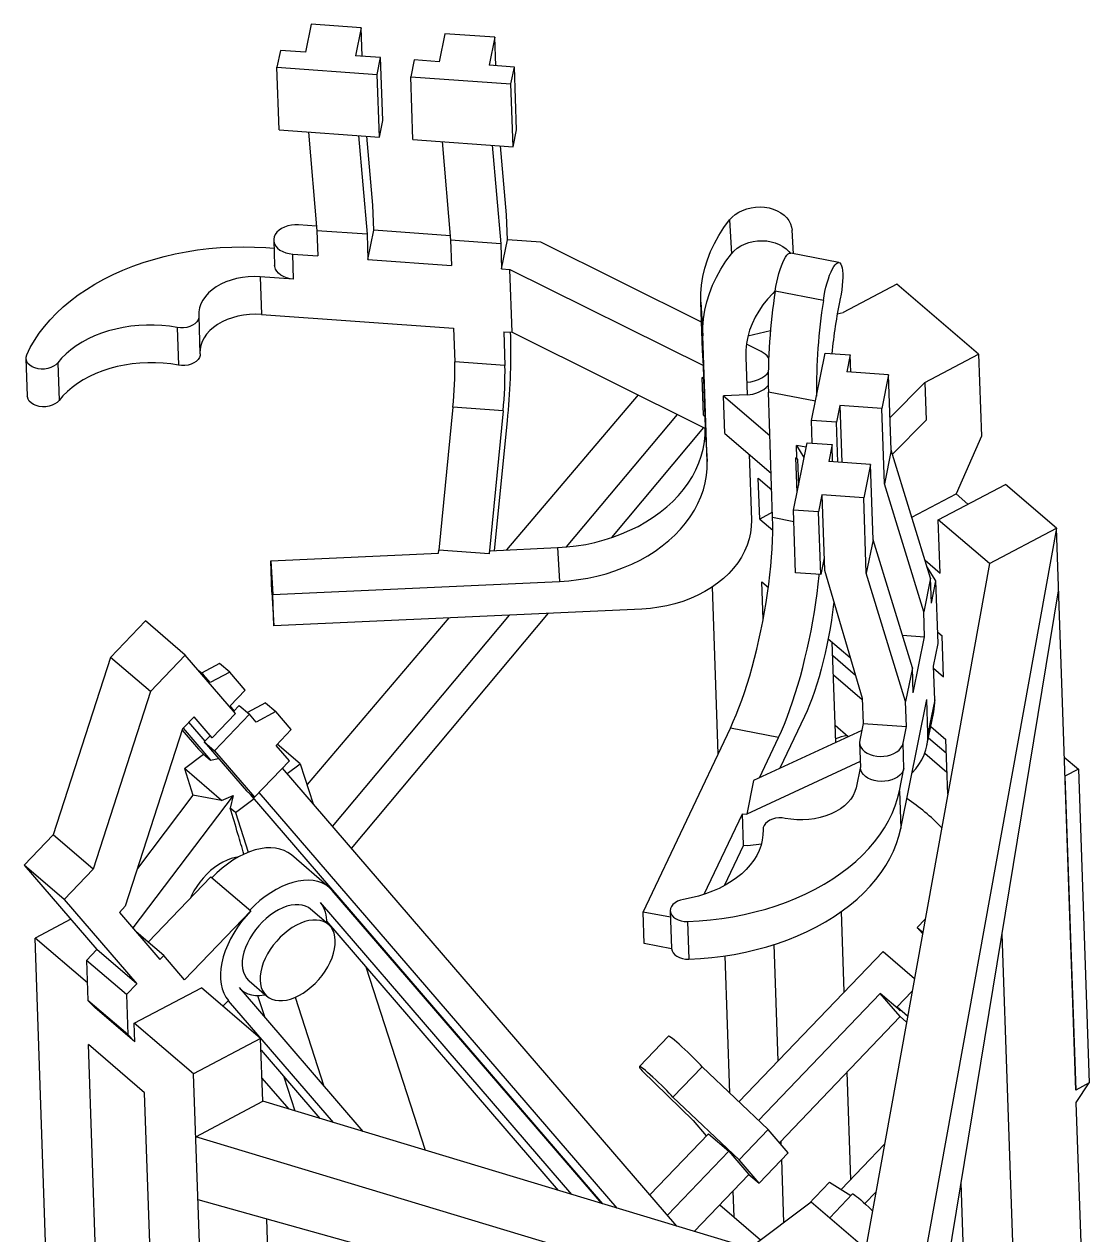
# Model space of a CAD drawing. Header units: millimetres. Extents: x -389 to 389, y -277 to 1044.
# Drawn here: x -312 to 322, y 327 to 1044 of the extents above; entities that cross this region are included whole.
import ezdxf

# ---------------------------------------------------------------- set-up
doc = ezdxf.new("R2010")
doc.units = ezdxf.units.MM

msp = doc.modelspace()

# ---------------------------------------------------------------- linework, layer by layer
at = {"color": 7, "linetype": 'Continuous', "lineweight": 25}
for p, q in [((-142.18, 1044.22), (-145.53, 1027.62)), ((-112.46, 1042.1), (-142.18, 1044.22)), ((-112.46, 1042.1), (-115.81, 1025.5)), ((-111.88, 1025.22), (-112.46, 1042.1)), ((-62.92, 1038.57), (-66.27, 1021.97)), ((-33.2, 1036.45), (-62.92, 1038.57)), ((-33.2, 1036.45), (-36.55, 1019.85)), ((-32.62, 1019.57), (-33.2, 1036.45)), ((-160.39, 1028.67), (-162.4, 1018.71)), ((-145.53, 1027.62), (-160.39, 1028.67)), ((-100.95, 1024.44), (-115.81, 1025.5)), ((-102.96, 1014.48), (-100.95, 1024.44)), ((-99.67, 987.22), (-100.95, 1024.44)), ((-81.13, 1023.03), (-83.14, 1013.07)), ((-66.27, 1021.97), (-81.13, 1023.03)), ((-21.7, 1018.79), (-36.55, 1019.85)), ((-161.12, 981.5), (-162.4, 1018.71)), ((-162.4, 1018.71), (-102.96, 1014.48)), ((-101.68, 977.26), (-102.96, 1014.48)), ((-81.86, 975.85), (-83.14, 1013.07)), ((-83.14, 1013.07), (-23.71, 1008.83)), ((-23.71, 1008.83), (-21.7, 1018.79)), ((-20.42, 981.57), (-21.7, 1018.79)), ((-22.43, 971.61), (-23.71, 1008.83)), ((-101.68, 977.26), (-99.67, 987.22)), ((-161.12, 981.5), (-101.68, 977.26)), ((-143.76, 980.26), (-138.75, 921.8)), ((-114.04, 978.14), (-109.03, 919.68)), ((-105.55, 936.93), (-109.18, 977.79)), ((-22.43, 971.61), (-20.42, 981.57)), ((-81.86, 975.85), (-22.43, 971.61)), ((-64.51, 974.61), (-59.5, 916.15)), ((-34.79, 972.49), (-29.78, 914.03)), ((-26.3, 931.28), (-29.93, 972.14)), ((-105.04, 922.04), (-105.55, 936.93)), ((-25.79, 916.39), (-26.3, 931.28)), ((105.81, 928.15), (107.01, 908.16)), ((-138.98, 924.46), (-149.62, 925.22)), ((-109.03, 919.68), (-138.75, 921.8)), ((-138.75, 921.8), (-138.24, 906.91)), ((-109.03, 919.68), (-108.52, 904.79)), ((-108.52, 904.79), (-105.04, 922.04)), ((-59.73, 918.81), (-105.04, 922.04)), ((143.76, 908.16), (142.92, 922.14)), ((-168.92, 911.75), (-164.18, 911.41)), ((-164.34, 916.15), (-163.83, 901.26)), ((-29.78, 914.03), (-59.5, 916.15)), ((-59.5, 916.15), (-58.99, 901.26)), ((-29.78, 914.03), (-29.27, 899.14)), ((-29.27, 899.14), (-25.79, 916.39)), ((-5.97, 914.98), (-25.79, 916.39)), ((89.21, 867.67), (-5.97, 914.98)), ((-153.1, 907.97), (-138.24, 906.91)), ((-152.59, 893.08), (-153.1, 907.97)), ((-108.52, 904.79), (-58.99, 901.26)), ((170.65, 902.94), (142.08, 908.48)), ((-29.27, 899.14), (-24.31, 898.79)), ((-24.31, 898.79), (90.33, 841.8)), ((-23.04, 861.57), (-24.31, 898.79)), ((-172.4, 894.49), (-171.63, 872.16)), ((-152.59, 893.08), (-172.4, 894.49)), ((204.99, 890.12), (173.18, 873.33)), ((253.44, 848.56), (204.99, 890.12)), ((161.43, 880.44), (132.86, 885.99)), ((88.8, 879.44), (90, 859.45)), ((89.78, 850.86), (88.8, 879.44)), ((-207.84, 848.86), (-208.61, 871.19)), ((-171.63, 872.16), (-57.71, 864.04)), ((89.17, 868.66), (88.59, 867.97)), ((169.71, 872.48), (173.18, 873.33)), ((-221.56, 864.41), (-220.79, 842.08)), ((-57.71, 864.04), (-57.02, 843.98)), ((-27.99, 861.92), (-27.3, 841.86)), ((-27.99, 861.92), (-23.04, 861.57)), ((-23.82, 859.11), (-23.9, 861.63)), ((-23.04, 861.57), (91.61, 804.58)), ((116.77, 859.39), (130.1, 862.69)), ((92.56, 785.01), (90, 859.45)), ((124.53, 850.11), (115.82, 854.44)), ((90.33, 841.8), (89.78, 850.86)), ((115.45, 846.91), (116.21, 824.58)), ((154.42, 809.33), (162.46, 849.17)), ((162.46, 849.17), (177.32, 848.11)), ((177.32, 848.11), (175.31, 838.15)), ((177.67, 837.98), (177.32, 848.11)), ((221.63, 831.78), (253.44, 848.56)), ((253.44, 848.56), (255.12, 799.91)), ((-311.16, 846.07), (-310.39, 823.74)), ((-292.32, 843.47), (-291.56, 821.14)), ((-27.3, 841.86), (-57.02, 843.98)), ((90.58, 834.36), (90.33, 841.8)), ((90.58, 834.36), (89.6, 834.85)), ((90.37, 812.51), (89.6, 834.85)), ((89.6, 834.85), (90.61, 833.98)), ((90.58, 834.36), (90.61, 833.98)), ((91.37, 811.65), (90.61, 833.98)), ((200.08, 836.39), (175.31, 838.15)), ((200.08, 836.39), (196.06, 816.46)), ((201.61, 791.72), (200.08, 836.39)), ((131.39, 751.71), (128.83, 826.15)), ((156.72, 820.74), (128.83, 826.15)), ((221.63, 831.78), (200.95, 811.11)), ((221.63, 831.78), (222.4, 809.44)), ((51.63, 824.45), (-26.44, 732.5)), ((116.21, 824.58), (102.32, 823.94)), ((103.08, 801.61), (102.32, 823.94)), ((102.32, 823.94), (129.72, 800.44)), ((171.29, 818.23), (169.28, 808.27)), ((171.29, 818.23), (172.45, 784.47)), ((196.06, 816.46), (171.29, 818.23)), ((-58.1, 817.19), (-66.41, 732.41)), ((-28.38, 815.07), (-58.1, 817.19)), ((-28.38, 815.07), (-36.69, 730.29)), ((9.27, 734.4), (74.93, 812.87)), ((90.37, 812.51), (91.37, 811.65)), ((91.61, 804.58), (91.36, 811.66)), ((197.59, 771.8), (196.06, 816.46)), ((-33.38, 732.19), (-25.84, 809.13)), ((36.11, 739.92), (90.62, 805.07)), ((91.38, 804.7), (92.56, 785.01)), ((169.28, 808.27), (154.42, 809.33)), ((154.89, 795.82), (154.42, 809.33)), ((170.09, 784.64), (169.28, 808.27)), ((222.4, 809.44), (202.33, 789.39)), ((103.08, 801.61), (130.48, 778.11)), ((255.12, 799.91), (240.1, 765.73)), ((143.7, 756.21), (151.74, 796.05)), ((145.43, 794.55), (149.96, 787.25)), ((151.21, 793.42), (145.43, 794.55)), ((145.68, 787.1), (145.43, 794.55)), ((151.74, 796.05), (166.6, 794.99)), ((166.6, 794.99), (164.59, 785.03)), ((166.95, 784.86), (166.6, 794.99)), ((201.61, 791.72), (197.59, 771.8)), ((224.96, 715.8), (201.61, 791.72)), ((117.43, 789.31), (118.77, 750.14)), ((145.68, 787.1), (145.15, 787.21)), ((145.85, 766.86), (145.15, 787.21)), ((145.15, 787.21), (146.16, 786.34)), ((146.16, 786.34), (145.68, 787.1)), ((146.16, 786.34), (146.68, 770.99)), ((189.36, 783.26), (164.59, 785.03)), ((189.36, 783.26), (185.34, 763.34)), ((190.89, 738.6), (189.36, 783.26)), ((122.87, 775.06), (130.82, 768.24)), ((123.7, 750.87), (122.87, 775.06)), ((220.94, 695.88), (197.59, 771.8)), ((229.53, 750.41), (269.3, 771.39)), ((299.58, 745.42), (269.3, 771.39)), ((160.57, 765.11), (158.56, 755.15)), ((160.57, 765.11), (162.11, 720.45)), ((185.34, 763.34), (160.57, 765.11)), ((186.87, 718.68), (185.34, 763.34)), ((213.86, 751.89), (240.1, 765.73)), ((240.1, 765.73), (247.13, 759.7)), ((131.28, 754.87), (123.7, 750.87)), ((158.56, 755.15), (143.7, 756.21)), ((144.98, 718.99), (143.7, 756.21)), ((159.84, 717.93), (158.56, 755.15)), ((123.7, 750.87), (131.48, 744.2)), ((143.94, 749.28), (131.39, 751.71)), ((230.62, 718.78), (229.53, 750.41)), ((259.82, 724.44), (229.53, 750.41)), ((299.58, 745.42), (209.05, 244.3)), ((259.82, 724.44), (299.58, 745.42)), ((311.03, 412.32), (299.58, 745.42)), ((-66.76, 730.66), (-66.41, 732.41)), ((-36.69, 730.29), (-66.41, 732.41)), ((-36.34, 732.05), (3.77, 733.89)), ((3.77, 733.89), (4.97, 713.9)), ((190.89, 738.6), (186.87, 718.68)), ((214.24, 662.68), (190.89, 738.6)), ((-166.04, 726.11), (-66.76, 730.66)), ((-166.04, 726.11), (-164.84, 706.12)), ((-165.4, 707.5), (-166.04, 726.11)), ((-36.69, 730.29), (-36.34, 732.05)), ((161.85, 727.89), (159.84, 717.93)), ((221.69, 726.44), (230.62, 718.78)), ((159.84, 717.93), (144.98, 718.99)), ((162.11, 720.45), (184.48, 644.6)), ((259.82, 724.44), (185.98, 315.71)), ((210.21, 642.76), (186.87, 718.68)), ((228.15, 714.2), (222.81, 722.79)), ((-164.84, 706.12), (4.97, 713.9)), ((99.09, 611.69), (95.69, 710.65)), ((124.98, 713.65), (128.86, 710.33)), ((125.75, 691.25), (124.98, 713.65)), ((224.96, 715.8), (220.94, 695.88)), ((225.47, 700.92), (224.96, 715.8)), ((225.47, 700.92), (228.15, 714.2)), ((229.43, 676.98), (228.15, 714.2)), ((-165.4, 707.5), (-164.2, 687.51)), ((-164.2, 687.51), (-164.84, 706.12)), ((219.24, 212.75), (300.86, 708.2)), ((53.94, 697.51), (-164.2, 687.51)), ((-240.36, 690.41), (-261.07, 668.82)), ((-216.74, 670.16), (-240.36, 690.41)), ((-60.61, 692.26), (-144.58, 593.38)), ((-129.41, 568.65), (-24.6, 693.91)), ((-118.15, 555.56), (-1.51, 694.97)), ((221.45, 681), (220.94, 695.88)), ((208.32, 681.93), (221.45, 681)), ((229.19, 683.88), (231.9, 681.56)), ((164.33, 679.91), (177.36, 668.74)), ((168.74, 618.39), (166.7, 677.88)), ((214.75, 647.8), (221.45, 681)), ((226.75, 663.7), (229.43, 676.98)), ((232.73, 657.37), (231.9, 681.56)), ((-261.07, 668.82), (-294.96, 563.6)), ((-237.44, 648.56), (-261.07, 668.82)), ((-216.74, 670.16), (-237.44, 648.56)), ((-187.04, 635.64), (-216.74, 670.16)), ((180.5, 658.09), (166.98, 669.69)), ((-206, 658.46), (-208.56, 660.65)), ((-196.39, 665.23), (-207.23, 659.51)), ((-190.33, 660.03), (-196.39, 665.23)), ((214.24, 662.68), (210.21, 642.76)), ((214.75, 647.8), (214.24, 662.68)), ((227.44, 643.64), (226.75, 663.7)), ((226.79, 662.46), (232.73, 657.37)), ((-206, 658.46), (-206.36, 658.09)), ((-202.04, 653.85), (-206, 658.46)), ((-190.33, 660.03), (-202.04, 653.85)), ((-181.19, 649.41), (-190.33, 660.03)), ((184.51, 643.63), (167.37, 658.33)), ((-237.44, 648.56), (-271.33, 543.34)), ((-190.16, 640.05), (-181.19, 649.41)), ((-187.73, 637.22), (-190.16, 640.05)), ((-184.8, 640.28), (-188.09, 636.85)), ((-184.8, 640.28), (-178.74, 635.08)), ((-169.13, 641.85), (-179.97, 636.13)), ((-169.13, 641.85), (-163.08, 636.66)), ((184.48, 644.6), (184.99, 629.71)), ((207.32, 567.42), (222.73, 643.78)), ((210.73, 627.87), (210.21, 642.76)), ((223.42, 623.72), (222.73, 643.78)), ((227.44, 643.64), (223.42, 623.72)), ((-211.54, 633.66), (-218.44, 626.47)), ((-200.84, 621.24), (-211.54, 633.66)), ((-187.04, 635.64), (-200.84, 621.24)), ((-178.74, 635.08), (-199.45, 613.48)), ((-174.79, 630.48), (-178.74, 635.08)), ((-163.08, 636.66), (-174.79, 630.48)), ((-153.93, 626.03), (-163.08, 636.66)), ((150.25, 633.86), (135.66, 603.07)), ((222.84, 616.59), (226.86, 636.51)), ((-218.44, 626.47), (-252.33, 521.25)), ((-218.69, 625.69), (-209.01, 614.44)), ((-218.08, 626.83), (-201.76, 607.86)), ((-204.99, 619.22), (-214.63, 630.43)), ((-162.91, 616.67), (-153.93, 626.03)), ((54.65, 517.88), (106.33, 626.97)), ((134.9, 621.42), (106.33, 626.97)), ((184.15, 625.53), (120.08, 595.85)), ((168.39, 628.56), (176.21, 621.85)), ((184.99, 629.71), (182.98, 619.75)), ((184.99, 629.71), (210.73, 627.87)), ((208.72, 617.91), (210.73, 627.87)), ((225.1, 627.79), (234.01, 620.15)), ((-202.06, 622.28), (-205.51, 618.68)), ((-205.51, 618.68), (-180.56, 589.68)), ((-205.51, 618.68), (-199.45, 613.48)), ((-200.84, 621.24), (-202.06, 622.28)), ((-148.56, 605.71), (-162.2, 617.41)), ((123.55, 597.46), (134.9, 621.42)), ((182.86, 618.39), (183.38, 603.5)), ((209.23, 603.03), (208.72, 617.91)), ((234.29, 611.96), (223.73, 621.02)), ((235.13, 587.75), (234.01, 620.15)), ((-217.3, 602.87), (-205.9, 611.41)), ((-209.01, 614.44), (-206, 611.5)), ((-206, 611.5), (-201.76, 607.86)), ((-199.45, 613.48), (-175.69, 585.87)), ((-154.99, 607.47), (-162.91, 616.67)), ((234.68, 600.61), (221.49, 611.92)), ((-195.38, 584.06), (-217.3, 602.87)), ((-217.3, 602.87), (-212.21, 587.1)), ((-201.76, 607.86), (-197.15, 608.97)), ((-175.69, 585.87), (-154.99, 607.47)), ((74.55, 331.56), (-159.11, 603.17)), ((-156.3, 599.91), (-148.56, 605.71)), ((-148.56, 605.71), (-140.9, 582)), ((183.25, 607.06), (116.06, 575.93)), ((183.35, 604.18), (180.81, 591.58)), ((206.55, 589.75), (209.23, 603.03)), ((304.25, 609.76), (312.59, 602.6)), ((120.08, 595.85), (116.06, 575.93)), ((312.59, 602.6), (304.64, 598.41)), ((304.64, 598.41), (311.03, 412.32)), ((304.64, 598.41), (304.64, 598.41)), ((312.59, 602.6), (318.99, 416.51)), ((-180.56, 589.68), (-176.32, 586.05)), ((39.17, 342.25), (-172.91, 588.77)), ((206.55, 589.75), (207.32, 567.42)), ((-188.44, 586.94), (-247.85, 508.44)), ((-212.21, 587.1), (-245.13, 543.6)), ((-195.38, 584.06), (-212.21, 587.1)), ((-195.38, 584.06), (-188.44, 586.94)), ((-188.44, 586.94), (-190.07, 579.52)), ((-187.02, 576.89), (-175.99, 585.15)), ((30.8, 344.78), (-178, 587.49)), ((-176.32, 586.05), (-175.69, 585.87)), ((-187.02, 576.89), (-190.07, 579.52)), ((-187.02, 576.89), (-179.39, 553.3)), ((90.81, 528.36), (113.44, 576.12)), ((114.08, 557.51), (113.44, 576.12)), ((113.44, 576.12), (116.06, 575.93)), ((-294.96, 563.6), (-312.21, 545.6)), ((-271.33, 543.34), (-294.96, 563.6)), ((125.67, 566.63), (125.69, 566.01)), ((114.08, 557.51), (102.66, 533.41)), ((114.08, 557.51), (116.7, 557.32)), ((116.7, 557.32), (124.74, 558.26)), ((-288.59, 525.34), (-312.21, 545.6)), ((-312.21, 545.6), (-269.17, 495.57)), ((-131.43, 532.47), (-153.85, 551.69)), ((-271.33, 543.34), (-288.59, 525.34)), ((-238.78, 499.94), (-201.56, 538.76)), ((-201.56, 538.76), (-177.94, 518.5)), ((-288.59, 525.34), (-245.54, 475.31)), ((30.1, 344.99), (-129.67, 530.71)), ((-252.33, 521.25), (-255.78, 517.65)), ((-255.78, 517.65), (-231.74, 489.71)), ((-177.94, 518.5), (-217.14, 477.61)), ((-131.9, 510.48), (-142.5, 519.57)), ((12.41, 350.33), (-136.57, 523.51)), ((-121.43, 521.72), (-121.12, 520.77)), ((70.86, 514.74), (54.65, 517.88)), ((55.29, 499.28), (54.65, 517.88)), ((70.73, 518.56), (71.5, 496.23)), ((173.83, 470.48), (172.18, 518.22)), ((-284.64, 513.56), (-305.74, 502.43)), ((4.47, 352.73), (-132.88, 512.39)), ((80.97, 512.24), (81.74, 489.91)), ((217.02, 508.78), (221.75, 513.72)), ((-286.29, -63.29), (-305.74, 502.43)), ((-274.78, 475.88), (-305.74, 502.43)), ((-238.7, 500.02), (-245.98, 506.26)), ((-229.53, 492.01), (-245.52, 505.73)), ((217.02, 508.78), (220.34, 505.93)), ((220.19, 505.09), (217.02, 508.78)), ((281.72, 87.33), (267.37, 504.89)), ((-269.17, 495.57), (-275.24, 489.23)), ((-245.54, 475.31), (-269.17, 495.57)), ((71.5, 496.13), (55.29, 499.28)), ((134.74, 429.71), (132.37, 498.64)), ((-251.61, 468.97), (-275.24, 489.23)), ((-275.24, 489.23), (-274.42, 465.48)), ((-229.53, 492.01), (-231.74, 489.71)), ((-217.14, 477.61), (-229.53, 492.01)), ((106.01, 410.43), (103.21, 491.87)), ((111.37, 405.33), (196.8, 494.45)), ((196.8, 494.45), (215.39, 478.51)), ((-109.71, 485.45), (-74.54, 376.6)), ((-245.54, 475.31), (-251.61, 468.97)), ((-178.96, 477.06), (-168.36, 467.97)), ((-251.61, 468.97), (-250.8, 445.22)), ((-246.98, 452.04), (-207.22, 473.02)), ((-172.09, 442.89), (-207.22, 473.02)), ((-184.88, 473.11), (-111.44, 387.74)), ((-184.25, 472.38), (-183.51, 471.75)), ((-173.86, 468.41), (-169.67, 455.43)), ((-151.62, 467.32), (-134.61, 414.67)), ((195.11, 469.66), (122.93, 394.36)), ((206.99, 455.85), (195.11, 469.66)), ((207.23, 459.27), (195.11, 469.66)), ((205.25, 461.57), (213.97, 470.67)), ((-250.8, 445.22), (-274.42, 465.48)), ((-274.42, 465.48), (-270.22, 461.13)), ((-246.6, 440.87), (-270.22, 461.13)), ((-194.41, 462.03), (-191.18, 465.4)), ((-194.36, 462.08), (-194.08, 461.75)), ((-191.26, 465.31), (-129.13, 393.08)), ((207.23, 459.27), (205.25, 461.57)), ((205.25, 461.57), (211.38, 456.31)), ((206.99, 455.85), (135.36, 381.13)), ((210.72, 452.65), (206.99, 455.85)), ((-250.8, 445.22), (-246.6, 440.87)), ((-246.6, 440.87), (-246.98, 452.04)), ((-211.85, 421.91), (-246.98, 452.04)), ((-240.86, 410.67), (-274.17, 439.24)), ((-264, 143.35), (-274.17, 439.24)), ((-246.6, 440.87), (-246.6, 440.87)), ((-172.09, 442.89), (-211.85, 421.91)), ((-170.81, 405.67), (-172.09, 442.89)), ((69.65, 444.22), (52.4, 426.23)), ((-171.85, 435.91), (-137.07, 395.48)), ((54.14, 423.64), (84.19, 394.25)), ((89.57, 426.05), (72.31, 408.05)), ((128.7, 388.87), (89.57, 426.05)), ((-192.4, -143.81), (-211.85, 421.91)), ((-171.28, 419.43), (-155.45, 401.04)), ((-158.26, 420.11), (-151.73, 399.91)), ((177.65, 359.33), (175.46, 422.96)), ((318.99, 416.51), (311.03, 412.32)), ((311.29, 404.87), (318.99, 416.51)), ((-230.69, 114.78), (-240.86, 410.67)), ((311.03, 412.32), (311.03, 412.32)), ((-210.57, 384.69), (-170.81, 405.67)), ((128.25, 315.35), (-170.81, 405.67)), ((111.45, 370.87), (72.31, 408.05)), ((322.31, 84.44), (311.29, 404.87)), ((84.19, 394.25), (92.02, 385.14)), ((128.7, 388.87), (111.45, 370.87)), ((140.58, 375.06), (128.7, 388.87)), ((151.23, 275.42), (-210.57, 384.69)), ((58.52, 350.2), (93.28, 386.45)), ((93.28, 386.45), (105.39, 376.06)), ((136.46, 379.85), (136.38, 382.19)), ((105.39, 376.06), (68.96, 338.06)), ((105.39, 376.06), (117.27, 362.26)), ((140.58, 375.06), (123.33, 357.06)), ((171.96, 353.4), (197.62, 380.17)), ((123.33, 357.06), (111.45, 370.87)), ((138.04, 333.79), (136.76, 371.07)), ((117.27, 362.26), (84.86, 328.45)), ((117.27, 362.26), (123.33, 357.06)), ((108.54, 336.95), (108, 352.59)), ((165.04, 357.7), (152.54, 344.66)), ((165.04, 357.7), (177.78, 349.78)), ((192.5, 351.8), (186.04, 345.07)), ((250.16, 150.45), (243.05, 357.28)), ((-209.29, 347.47), (161.42, 243.87)), ((117.68, 318.54), (154.3, 345.98)), ((154.3, 345.98), (184.59, 320)), ((178.68, 350.72), (165.19, 336.64)), ((100.01, 344.26), (124.26, 323.47)), ((-152.64, -122.83), (-168.42, 336.05))]:
    msp.add_line(p, q, dxfattribs=at)
at = {"color": 7, "linetype": 'Continuous', "lineweight": 25, "flags": 128}
for points in [[(105.81, 928.15), (107.35, 929.84), (109.17, 931.37), (111.25, 932.71), (113.54, 933.84), (116, 934.73), (118.59, 935.37), (121.26, 935.75), (123.96, 935.86), (126.64, 935.69), (129.25, 935.26), (131.75, 934.56), (134.09, 933.62), (136.22, 932.44), (138.12, 931.06), (139.73, 929.49), (141.04, 927.76), (142.02, 925.91), (142.65, 923.97), (142.92, 922.14)], [(88.8, 879.44), (88.82, 884.49), (89.22, 889.55), (90, 894.59), (91.17, 899.61), (92.7, 904.57), (94.61, 909.47), (96.88, 914.3), (99.51, 919.03), (102.49, 923.65), (105.81, 928.15)], [(-149.62, 925.22), (-151.76, 925.25), (-153.89, 925.05), (-155.95, 924.62), (-157.89, 923.96), (-159.65, 923.11), (-161.18, 922.08), (-162.44, 920.9), (-163.41, 919.6), (-164.04, 918.22), (-164.33, 916.8), (-164.26, 915.37), (-163.84, 913.97), (-163.08, 912.64), (-162.01, 911.43), (-160.64, 910.35), (-159.01, 909.44), (-157.18, 908.73), (-155.19, 908.24), (-153.1, 907.97)], [(-310.74, 848.17), (-308.6, 852.51), (-306.13, 856.79), (-303.33, 860.97), (-300.22, 865.06), (-296.79, 869.05), (-293.06, 872.91), (-289.04, 876.64), (-284.74, 880.23), (-280.16, 883.68), (-275.34, 886.96), (-270.27, 890.08), (-264.97, 893.02), (-259.45, 895.77), (-253.74, 898.33), (-247.84, 900.69), (-241.77, 902.85), (-235.55, 904.8), (-229.2, 906.53), (-222.73, 908.03), (-216.16, 909.31), (-209.51, 910.37), (-202.79, 911.18), (-196.03, 911.77), (-189.25, 912.12), (-182.46, 912.23), (-175.67, 912.11), (-168.92, 911.75)], [(107.01, 908.16), (108.55, 909.85), (110.38, 911.39), (112.45, 912.73), (114.74, 913.85), (117.2, 914.75), (119.79, 915.39), (122.46, 915.76), (125.16, 915.87), (127.84, 915.7), (130.45, 915.27), (132.95, 914.57), (135.29, 913.63), (137.42, 912.46), (139.32, 911.07), (140.93, 909.5), (141.74, 908.5)], [(90, 859.45), (90.02, 864.51), (90.42, 869.56), (91.2, 874.61), (92.37, 879.62), (93.9, 884.58), (95.81, 889.49), (98.08, 894.31), (100.71, 899.04), (103.69, 903.66), (107.01, 908.16)], [(132.86, 885.99), (133.29, 888.63), (133.82, 891.28), (134.42, 893.89), (135.09, 896.4), (135.82, 898.78), (136.6, 900.98), (137.4, 902.95), (138.22, 904.67), (139.05, 906.09), (139.86, 907.21), (140.63, 907.99), (141.37, 908.41), (142.05, 908.49), (142.08, 908.48)], [(-152.59, 893.08), (-154.68, 893.35), (-156.67, 893.85), (-158.5, 894.56), (-160.12, 895.46), (-161.49, 896.54), (-162.57, 897.76), (-163.33, 899.08), (-163.75, 900.48), (-163.83, 901.26)], [(161.43, 880.44), (161.86, 883.09), (162.38, 885.74), (162.99, 888.35), (163.66, 890.86), (164.39, 893.24), (165.17, 895.43), (165.97, 897.4), (166.79, 899.12), (167.62, 900.55), (168.42, 901.66), (169.2, 902.44), (169.94, 902.87), (170.62, 902.94), (171.23, 902.66), (171.76, 902.02), (172.2, 901.04), (172.55, 899.73), (172.79, 898.13), (172.92, 896.25), (172.94, 894.14), (172.85, 891.83), (172.65, 889.37), (172.34, 886.79), (171.93, 884.15), (171.43, 881.5)], [(-172.4, 894.49), (-175.91, 894.61), (-179.43, 894.47), (-182.92, 894.08), (-186.33, 893.43), (-189.62, 892.53), (-192.76, 891.41), (-195.71, 890.06), (-198.42, 888.51), (-200.87, 886.77), (-203.02, 884.87), (-204.86, 882.83), (-206.36, 880.67), (-207.49, 878.42), (-208.25, 876.11), (-208.63, 873.77), (-208.63, 871.42)], [(132.88, 886.1), (131.42, 884.65), (128.35, 881.3), (125.59, 877.81), (123.13, 874.19), (121, 870.48), (119.21, 866.67), (117.75, 862.79), (116.64, 858.86), (115.89, 854.89), (115.49, 850.9), (115.45, 846.91)], [(-208.63, 871.42), (-208.7, 870.13), (-209.14, 868.87), (-209.94, 867.69), (-211.05, 866.62), (-212.44, 865.71), (-214.07, 864.98), (-215.86, 864.48), (-217.75, 864.21), (-219.67, 864.19), (-221.56, 864.41)], [(-171.63, 872.16), (-175.14, 872.28), (-178.66, 872.14), (-182.15, 871.75), (-185.56, 871.1), (-188.86, 870.2), (-191.99, 869.07), (-194.94, 867.73), (-197.65, 866.18), (-200.1, 864.44), (-202.26, 862.54), (-204.09, 860.5), (-205.59, 858.34), (-206.72, 856.09), (-207.49, 853.78), (-207.87, 851.44), (-207.91, 850.65)], [(-221.56, 864.41), (-226.02, 865.12), (-230.55, 865.6), (-235.14, 865.84), (-239.76, 865.85), (-244.37, 865.62), (-248.95, 865.15), (-253.47, 864.45), (-257.91, 863.52), (-262.23, 862.37), (-266.43, 861), (-270.46, 859.42), (-274.3, 857.65), (-277.94, 855.68), (-281.35, 853.54), (-284.52, 851.23), (-287.41, 848.78), (-290.02, 846.19), (-292.32, 843.47)], [(-292.32, 843.47), (-293.41, 842.36), (-294.79, 841.4), (-296.41, 840.64), (-298.22, 840.09), (-300.15, 839.8), (-302.11, 839.75), (-304.04, 839.97), (-305.85, 840.43), (-307.49, 841.13), (-308.88, 842.02), (-309.97, 843.09), (-310.73, 844.29), (-311.11, 845.56), (-311.12, 846.87), (-310.74, 848.17)], [(-207.84, 848.86), (-207.93, 847.8), (-208.38, 846.54), (-209.17, 845.35), (-210.28, 844.29), (-211.68, 843.37), (-213.3, 842.65), (-215.09, 842.15), (-216.98, 841.88), (-218.91, 841.86), (-220.79, 842.08)], [(-220.79, 842.08), (-225.25, 842.79), (-229.79, 843.27), (-234.37, 843.51), (-238.99, 843.52), (-243.6, 843.28), (-248.18, 842.82), (-252.7, 842.12), (-257.14, 841.19), (-261.47, 840.04), (-265.66, 838.67), (-269.69, 837.09), (-273.54, 835.31), (-277.18, 833.35), (-280.59, 831.21), (-283.75, 828.9), (-286.64, 826.45), (-289.25, 823.85), (-291.56, 821.14)], [(115.96, 832.02), (118.38, 832.26), (120.72, 832.77), (122.92, 833.51), (124.92, 834.48), (126.67, 835.66), (128.11, 836.99), (128.73, 837.74)], [(-291.56, 821.14), (-292.64, 820.03), (-294.02, 819.07), (-295.65, 818.31), (-297.46, 817.76), (-299.38, 817.47), (-301.34, 817.42), (-303.27, 817.64), (-305.08, 818.1), (-306.72, 818.79), (-308.11, 819.69), (-309.21, 820.76), (-309.96, 821.95), (-310.35, 823.23), (-310.39, 823.74)], [(3.77, 733.89), (9.41, 734.28), (15.01, 734.93), (20.57, 735.85), (26.05, 737.02), (31.43, 738.44), (36.7, 740.11), (41.82, 742.02), (46.79, 744.16), (51.58, 746.52), (56.17, 749.1), (60.54, 751.89), (64.68, 754.86), (68.57, 758.02), (72.2, 761.35), (75.55, 764.84), (78.6, 768.46), (81.35, 772.22), (83.79, 776.08), (85.9, 780.05), (87.67, 784.1), (89.11, 788.21), (90.2, 792.37), (90.94, 796.57), (91.33, 800.78), (91.37, 804.7)], [(4.97, 713.9), (10.61, 714.29), (16.22, 714.95), (21.77, 715.86), (27.25, 717.03), (32.63, 718.45), (37.9, 720.12), (43.02, 722.03), (47.99, 724.17), (52.78, 726.54), (57.37, 729.12), (61.74, 731.9), (65.88, 734.88), (69.77, 738.04), (73.4, 741.37), (76.75, 744.85), (79.8, 748.48), (82.55, 752.23), (84.99, 756.1), (87.1, 760.06), (88.87, 764.11), (90.31, 768.22), (91.4, 772.39), (92.14, 776.58), (92.53, 780.8), (92.56, 785.01)], [(118.77, 750.14), (118.71, 746.43), (118.28, 742.72), (117.48, 739.03), (116.32, 735.39), (114.79, 731.81), (112.92, 728.32), (110.71, 724.94), (108.17, 721.68), (105.32, 718.56), (102.17, 715.6), (98.74, 712.82), (95.05, 710.23), (91.12, 707.84), (86.98, 705.67), (82.64, 703.74), (78.13, 702.05), (73.47, 700.61), (68.7, 699.43), (63.84, 698.51), (58.91, 697.87), (53.94, 697.51)], [(106.33, 626.97), (108.05, 630.73), (109.74, 634.74), (111.42, 638.98), (113.06, 643.44), (114.68, 648.09), (116.24, 652.93), (117.76, 657.93), (119.23, 663.08), (120.64, 668.34), (121.98, 673.71), (123.24, 679.16), (124.44, 684.66), (125.55, 690.2), (126.58, 695.76), (127.52, 701.31), (128.37, 706.83), (129.12, 712.3), (129.77, 717.69), (130.32, 723), (130.76, 728.19), (131.1, 733.24), (131.34, 738.14), (131.46, 742.86), (131.48, 747.39), (131.39, 751.71)], [(134.9, 621.42), (136.62, 625.18), (138.31, 629.19), (139.99, 633.43), (141.63, 637.89), (143.24, 642.55), (144.81, 647.39), (146.33, 652.39), (147.8, 657.53), (149.2, 662.8), (150.55, 668.16), (151.81, 673.61), (153.01, 679.11), (154.12, 684.66), (155.15, 690.21), (156.09, 695.76), (156.94, 701.28), (157.69, 706.75), (158.34, 712.15), (158.89, 717.45), (158.94, 717.99)], [(167.66, 701.6), (167.53, 700.45), (166.94, 695.67), (166.24, 690.83), (165.44, 685.95), (164.55, 681.06), (163.57, 676.17), (162.51, 671.33), (161.36, 666.56), (160.15, 661.88), (158.87, 657.32), (157.53, 652.91), (156.15, 648.67), (154.72, 644.62), (153.25, 640.79), (151.76, 637.2), (150.25, 633.86)], [(182.98, 619.75), (182.87, 618.32), (183.11, 616.9), (183.7, 615.53), (184.62, 614.26), (185.85, 613.11), (187.35, 612.11), (189.08, 611.3), (191, 610.69), (193.05, 610.31), (195.18, 610.16), (197.32, 610.24), (199.42, 610.56), (201.43, 611.11), (203.28, 611.86), (204.93, 612.81), (206.34, 613.92), (207.45, 615.16), (208.25, 616.51), (208.72, 617.91)], [(209.23, 603.03), (208.77, 601.62), (207.97, 600.28), (206.85, 599.03), (205.45, 597.92), (203.79, 596.98), (201.94, 596.22), (199.93, 595.68), (197.83, 595.36), (195.69, 595.27), (193.56, 595.42), (191.51, 595.81), (189.6, 596.41), (187.86, 597.22), (186.36, 598.22), (185.13, 599.37), (184.21, 600.65), (183.62, 602.01), (183.38, 603.43), (183.38, 603.5)], [(80.97, 512.24), (87.76, 512.6), (94.51, 513.19), (101.23, 514.02), (107.87, 515.09), (114.44, 516.38), (120.9, 517.89), (127.25, 519.63), (133.46, 521.59), (139.52, 523.75), (145.41, 526.13), (151.12, 528.7), (156.63, 531.46), (161.92, 534.41), (166.98, 537.53), (171.79, 540.82), (176.35, 544.27), (180.64, 547.87), (184.65, 551.61), (188.37, 555.48), (191.78, 559.46), (194.89, 563.56), (197.67, 567.75), (200.12, 572.03), (202.24, 576.38), (204.03, 580.79), (205.46, 585.25), (206.55, 589.75)], [(180.81, 591.58), (180.15, 589.26), (179.11, 586.99), (177.7, 584.81), (175.95, 582.73), (173.88, 580.8), (171.5, 579.01), (168.85, 577.41), (165.97, 576.01), (162.88, 574.82), (159.62, 573.87), (156.23, 573.15), (152.76, 572.69), (149.25, 572.48), (145.73, 572.54), (142.25, 572.85), (138.86, 573.41)], [(81.74, 489.91), (88.52, 490.27), (95.28, 490.86), (101.99, 491.69), (108.64, 492.76), (115.21, 494.05), (121.67, 495.56), (128.02, 497.3), (134.23, 499.26), (140.29, 501.42), (146.18, 503.79), (151.89, 506.37), (157.39, 509.13), (162.68, 512.07), (167.75, 515.2), (172.56, 518.49), (177.12, 521.94), (181.41, 525.54), (185.42, 529.28), (189.14, 533.14), (192.55, 537.13), (195.65, 541.23), (198.44, 545.42), (200.89, 549.69), (203.01, 554.04), (204.79, 558.46), (206.23, 562.92), (207.32, 567.42)], [(138.86, 573.41), (136.99, 573.67), (135.06, 573.68), (133.16, 573.44), (131.36, 572.97), (129.71, 572.28), (128.28, 571.39), (127.12, 570.34), (126.28, 569.17), (125.79, 567.92), (125.67, 566.63)], [(125.67, 566.63), (125.63, 563.55), (125.24, 560.47), (124.5, 557.42), (123.41, 554.4), (121.97, 551.44), (120.21, 548.56), (118.12, 545.78), (115.72, 543.1), (113.03, 540.54), (110.05, 538.13), (106.81, 535.87), (103.33, 533.78), (99.63, 531.87), (95.73, 530.16), (91.65, 528.64), (87.41, 527.33), (83.05, 526.25), (78.58, 525.39)], [(-153.85, 551.69), (-153.86, 551.7), (-155.89, 553.19), (-158.14, 554.36), (-160.62, 555.23), (-163.28, 555.77), (-166.11, 555.98), (-169.09, 555.87), (-172.19, 555.43), (-175.38, 554.67), (-178.64, 553.59), (-181.94, 552.2), (-185.25, 550.51), (-188.54, 548.55), (-191.78, 546.32), (-194.95, 543.84), (-198.02, 541.15), (-200.96, 538.24)], [(-185.38, 550.44), (-187.06, 550.18), (-189.48, 549.56), (-191.96, 548.65), (-194.46, 547.47), (-196.95, 546.02), (-199.39, 544.33), (-201.77, 542.42), (-204.05, 540.3), (-206.19, 538.02), (-208.18, 535.59), (-209.99, 533.05), (-211.6, 530.43), (-212.98, 527.76), (-213.72, 526.09)], [(-129.67, 530.71), (-131.45, 532.48), (-133.47, 533.97), (-135.73, 535.14), (-138.2, 536), (-140.87, 536.55), (-143.7, 536.76), (-146.68, 536.65), (-149.78, 536.21), (-152.97, 535.45), (-156.23, 534.37), (-159.53, 532.98), (-162.83, 531.29), (-166.12, 529.33), (-169.37, 527.1), (-172.54, 524.62), (-175.6, 521.93), (-178.55, 519.02)], [(78.58, 525.39), (76.71, 524.94), (75, 524.27), (73.51, 523.39), (72.3, 522.34), (71.41, 521.15), (70.88, 519.88), (70.73, 518.57), (70.97, 517.27), (71.58, 516.04), (72.54, 514.92), (73.82, 513.95), (75.37, 513.17), (77.12, 512.61), (79.01, 512.3), (80.97, 512.24)], [(-177.94, 518.5), (-180.73, 515.43), (-183.34, 512.2), (-185.76, 508.85), (-187.96, 505.4), (-189.92, 501.89), (-191.62, 498.35), (-193.06, 494.8), (-194.21, 491.27), (-195.08, 487.8), (-195.64, 484.42), (-195.91, 481.15), (-195.87, 478.02), (-195.52, 475.07), (-194.87, 472.3), (-193.93, 469.75), (-192.69, 467.45), (-191.18, 465.4)], [(-142.5, 519.57), (-143.77, 520.49), (-145.49, 521.36), (-147.41, 521.93), (-149.49, 522.21), (-151.71, 522.19), (-154.05, 521.87), (-156.47, 521.25), (-158.95, 520.34), (-161.45, 519.16), (-163.93, 517.71), (-166.38, 516.02), (-168.76, 514.11), (-171.04, 511.99), (-173.18, 509.71), (-175.17, 507.28), (-176.98, 504.74), (-178.58, 502.12), (-179.96, 499.45), (-181.1, 496.77), (-181.98, 494.11), (-182.6, 491.5), (-182.94, 488.97), (-183, 486.56), (-182.78, 484.3), (-182.28, 482.22), (-181.51, 480.34), (-180.48, 478.68), (-179.2, 477.28), (-178.96, 477.06)], [(-127.86, 500.97), (-128.08, 503.23), (-128.58, 505.31), (-129.35, 507.2), (-130.38, 508.85), (-131.66, 510.26), (-133.17, 511.4), (-134.89, 512.27), (-136.81, 512.84), (-138.89, 513.12), (-141.11, 513.1), (-143.45, 512.78), (-145.87, 512.16), (-148.35, 511.25), (-150.84, 510.06), (-153.33, 508.62), (-155.78, 506.93), (-158.16, 505.01), (-160.44, 502.9), (-162.58, 500.62), (-164.57, 498.19), (-166.38, 495.65), (-167.98, 493.03), (-169.36, 490.36), (-170.5, 487.68), (-171.38, 485.02), (-172, 482.41), (-172.34, 479.88), (-172.4, 477.47), (-172.18, 475.21), (-171.68, 473.13), (-170.91, 471.25), (-169.88, 469.59), (-168.6, 468.19), (-167.09, 467.04), (-165.37, 466.18), (-163.45, 465.6), (-161.37, 465.32), (-159.14, 465.35), (-156.81, 465.67), (-154.38, 466.29), (-151.91, 467.2), (-149.41, 468.38), (-146.92, 469.83), (-144.47, 471.52), (-142.1, 473.43), (-139.82, 475.54), (-137.67, 477.83), (-135.68, 480.25), (-133.88, 482.79), (-132.27, 485.41), (-130.89, 488.08), (-129.76, 490.76), (-128.87, 493.43), (-128.26, 496.04), (-127.92, 498.56), (-127.86, 500.97)], [(71.5, 496.23), (71.73, 494.94), (72.35, 493.71), (73.31, 492.58), (74.59, 491.62), (76.14, 490.84), (77.89, 490.28), (79.78, 489.97), (81.74, 489.91)], [(-184.88, 473.11), (-183.36, 471.61), (-181.6, 470.39), (-179.63, 469.45), (-177.46, 468.8), (-175.12, 468.46), (-172.64, 468.43), (-170.03, 468.7), (-169.35, 468.82)], [(89.57, 426.05), (88.52, 427.23), (87.29, 428.57), (85.88, 430.04), (84.34, 431.6), (82.7, 433.22), (81.02, 434.85), (79.31, 436.46), (77.64, 438), (76.04, 439.44), (74.54, 440.75), (73.19, 441.88), (72.02, 442.82), (71.06, 443.53), (70.33, 444.01), (69.86, 444.24), (69.65, 444.22)], [(72.31, 408.05), (71.27, 409.23), (70.03, 410.57), (68.62, 412.04), (67.09, 413.6), (65.45, 415.22), (63.76, 416.85), (62.06, 418.46), (60.38, 420), (58.78, 421.44), (57.29, 422.75), (55.94, 423.88), (54.77, 424.82), (53.81, 425.53), (53.08, 426.01), (52.6, 426.24), (52.38, 426.21), (52.43, 425.92), (52.75, 425.39), (53.32, 424.62), (54.14, 423.64)], [(178.68, 350.72), (178.89, 350.73), (179.36, 350.51), (180.09, 350.03), (181.05, 349.31), (182.22, 348.38), (183.57, 347.24), (185.06, 345.94), (186.67, 344.5), (188.34, 342.95), (190.05, 341.35), (190.54, 340.87)]]:
    msp.add_lwpolyline(points, dxfattribs=at)
at = {"color": 7, "linetype": 'Continuous', "lineweight": 25}
for centre, radius, start, end in [((475.04, 832.88), 346.28, 171.17725, 181.11283), ((510.12, 826.63), 352.82, 171.22734, 180.47947), ((474.7, 818.63), 309.72, 168.28736, 174.39346), ((-428.57, 850.48), 404.84, 354.13665, 1.22126), ((119.57, 839.53), 11.68, 36.24883, 64.89537), ((-273.92, 839.36), 216.95, 354.13665, 1.22126), ((-244.2, 837.24), 216.95, 354.13665, 1.22126), ((116.16, 841.93), 17.35, 270.18175, 316.46118), ((196.89, 642.55), 30.57, 348.6079, 2.03321), ((179.43, 592.38), 30.24, 97.27064, 110.84438), ((191.72, 622.88), 31.71, 314.49913, 1.51906), ((137.91, 475.75), 131.48, 44.58508, 56.28724), ((-150.65, 512.61), 17.8, 355.86245, 37.74838)]:
    msp.add_arc(centre, radius, start, end, dxfattribs=at)
msp.add_open_spline([(-181.98, 552.08), (-183.17, 556.12), (-185.88, 565.27), (-188.57, 574.4), (-190.07, 579.52)], degree=3, knots=[0, 0, 0, 0, 0.440509, 1, 1, 1, 1], dxfattribs=at)

doc.saveas('drawing.dxf')
